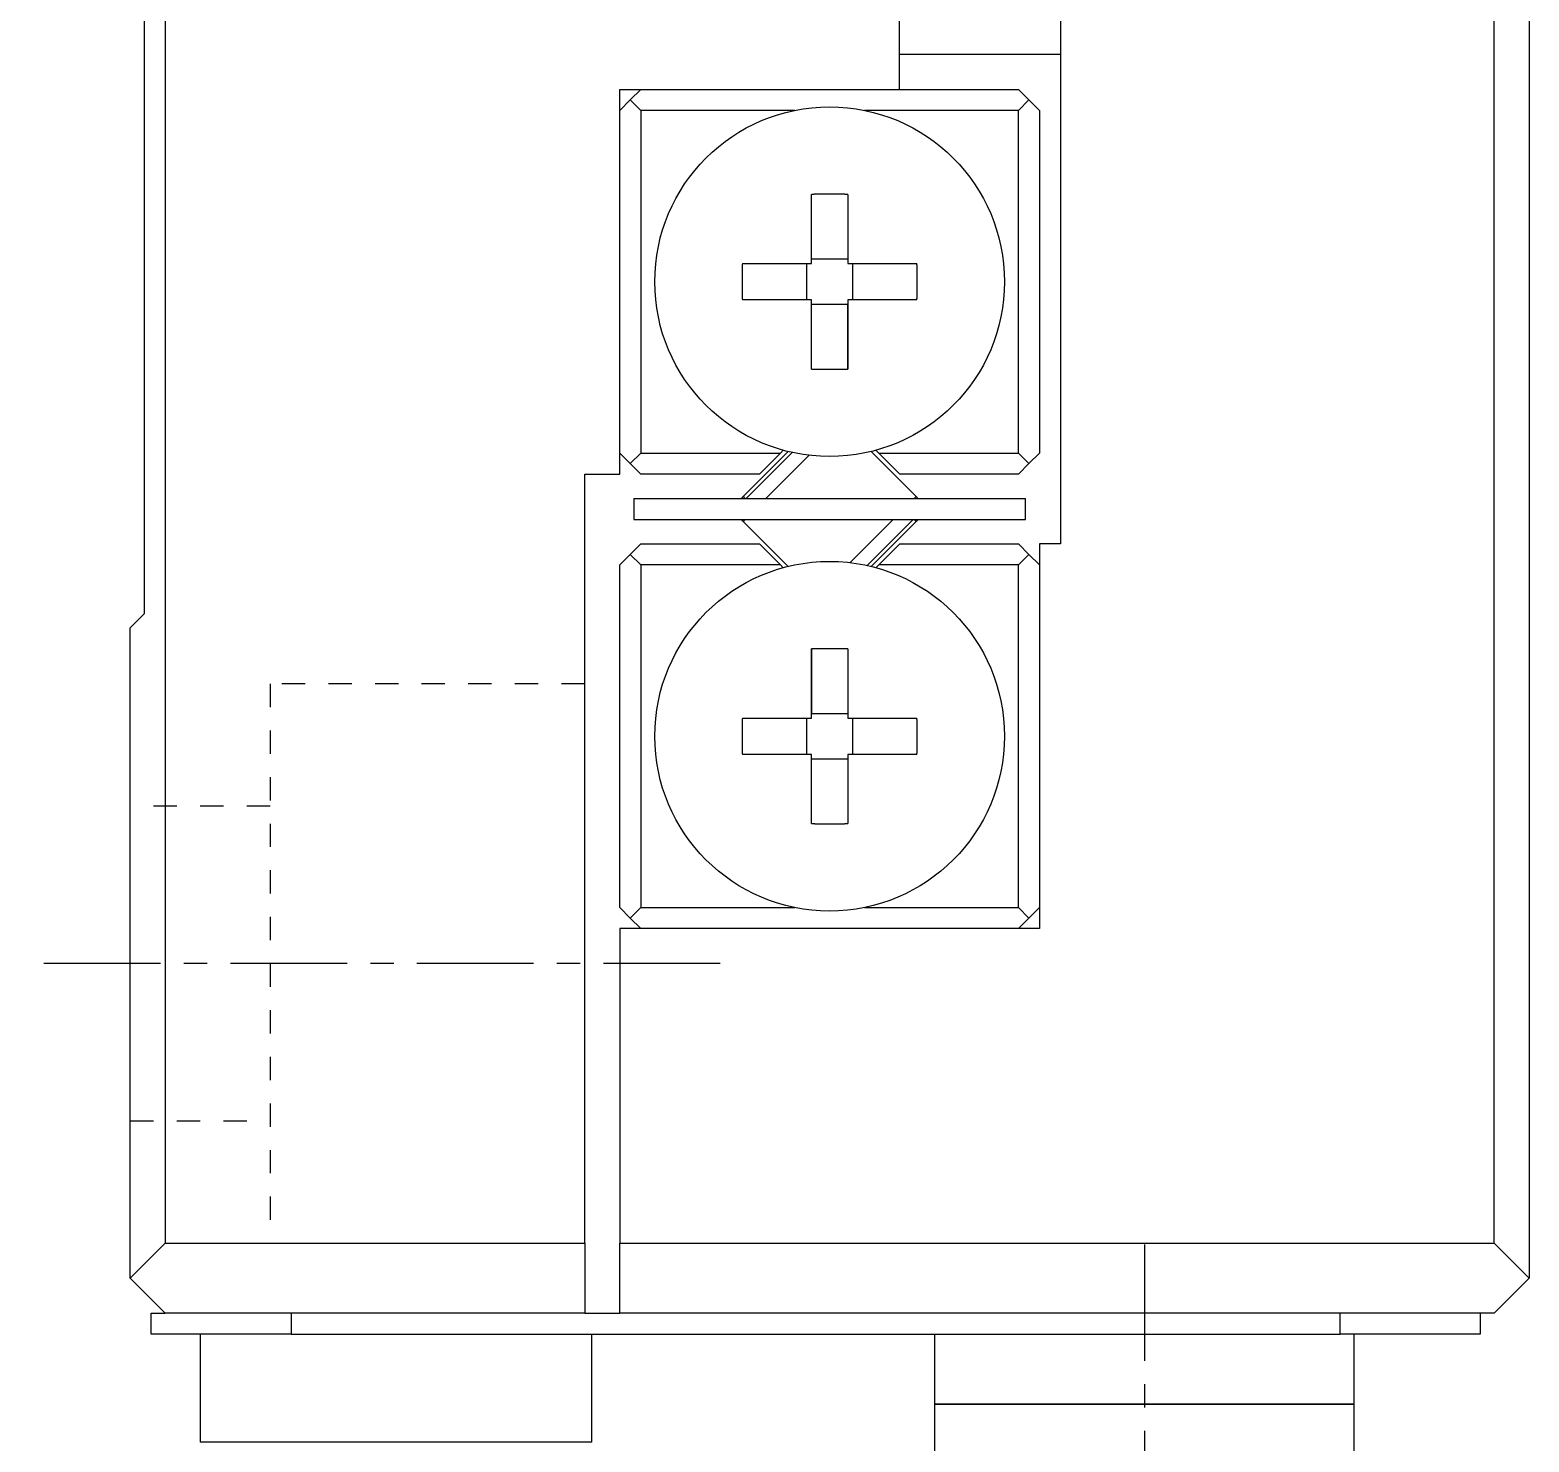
# Model space of a CAD drawing. Extents: x 90 to 467, y 81 to 345.
# Drawn here: x 127.41 to 143.49, y 182.03 to 197.17 of the extents above; entities that cross this region are included whole.
import ezdxf

# ---------------------------------------------------------------- set-up
doc = ezdxf.new("R2010")
doc.units = 0
doc.linetypes.add('CENTER', pattern=[2, 1.25, -0.25, 0.25, -0.25])
doc.linetypes.add('DOT', pattern=[0.5, 0.25, -0.25])
doc.layers.get('0').update_dxf_attribs({"linetype": 'CONTINUOUS'})

msp = doc.modelspace()

# ---------------------------------------------------------------- linework, layer by layer
at = {"color": 7, "linetype": 'CONTINUOUS'}
for p, q in [((143.487, 228.036), (143.487, 183.786)), ((128.862, 227.661), (128.862, 184.161)), ((143.112, 184.161), (143.112, 227.661)), ((128.637, 220.911), (128.637, 190.911)), ((138.462, 220.161), (138.462, 191.661)), ((136.737, 196.536), (136.737, 201.411)), ((138.462, 196.911), (136.737, 196.911)), ((133.737, 196.536), (136.737, 196.536)), ((133.737, 192.411), (133.737, 196.536)), ((133.962, 196.536), (133.849, 196.424)), ((136.737, 196.536), (138.012, 196.536)), ((138.124, 196.424), (138.012, 196.536)), ((133.737, 196.311), (133.849, 196.424)), ((133.849, 196.424), (133.962, 196.311)), ((133.962, 196.311), (133.962, 192.636)), ((135.614, 196.311), (133.962, 196.311)), ((138.012, 196.311), (136.36, 196.311)), ((138.012, 196.311), (138.124, 196.424)), ((138.012, 192.636), (138.012, 196.311)), ((138.124, 196.424), (138.237, 196.311)), ((138.237, 196.311), (138.237, 192.636)), ((135.792, 194.669), (135.792, 195.41)), ((136.182, 195.41), (136.182, 194.718)), ((136.182, 195.41), (136.182, 194.669)), ((135.051, 194.669), (135.792, 194.669)), ((135.743, 194.279), (135.743, 194.669)), ((135.792, 194.718), (136.182, 194.718)), ((136.182, 194.718), (136.182, 194.669)), ((136.182, 194.669), (136.923, 194.669)), ((136.231, 194.669), (136.231, 194.279)), ((135.792, 194.279), (135.051, 194.279)), ((135.792, 193.537), (135.792, 194.279)), ((136.182, 194.229), (135.792, 194.229)), ((136.923, 194.279), (136.182, 194.279)), ((136.182, 194.279), (136.182, 194.229)), ((136.182, 194.279), (136.182, 193.537)), ((136.182, 193.537), (136.182, 194.229)), ((133.849, 192.524), (133.737, 192.636)), ((133.962, 192.636), (133.849, 192.524)), ((133.962, 192.636), (135.46, 192.636)), ((135.542, 192.652), (135.059, 192.169)), ((135.235, 192.411), (135.46, 192.636)), ((135.46, 192.636), (135.49, 192.666)), ((135.483, 192.54), (135.585, 192.642)), ((136.915, 192.169), (136.432, 192.652)), ((136.484, 192.666), (136.514, 192.636)), ((136.514, 192.636), (136.739, 192.411)), ((136.514, 192.636), (138.012, 192.636)), ((138.124, 192.524), (138.012, 192.636)), ((138.237, 192.636), (138.124, 192.524)), ((133.849, 192.524), (133.962, 192.411)), ((135.092, 192.149), (135.483, 192.54)), ((138.012, 192.411), (138.124, 192.524)), ((133.362, 184.161), (133.362, 192.411)), ((133.362, 192.411), (133.737, 192.411)), ((135.235, 192.411), (133.962, 192.411)), ((138.012, 192.411), (136.739, 192.411)), ((133.887, 192.149), (138.087, 192.149)), ((133.887, 192.149), (133.887, 191.924)), ((138.087, 191.924), (138.087, 192.149)), ((133.887, 191.924), (138.087, 191.924)), ((135.059, 191.903), (135.542, 191.42)), ((136.882, 191.924), (136.388, 191.43)), ((136.432, 191.42), (136.915, 191.903)), ((133.962, 191.661), (133.849, 191.549)), ((133.962, 191.661), (135.235, 191.661)), ((135.46, 191.436), (135.235, 191.661)), ((136.739, 191.661), (136.514, 191.436)), ((136.739, 191.661), (138.012, 191.661)), ((138.124, 191.549), (138.012, 191.661)), ((138.462, 191.661), (138.237, 191.661)), ((138.237, 191.661), (138.237, 187.536)), ((133.737, 191.436), (133.849, 191.549)), ((133.849, 191.549), (133.962, 191.436)), ((138.012, 191.436), (138.124, 191.549)), ((138.124, 191.549), (138.237, 191.436)), ((133.737, 187.761), (133.737, 191.436)), ((135.46, 191.436), (133.962, 191.436)), ((133.962, 191.436), (133.962, 187.761)), ((135.49, 191.406), (135.46, 191.436)), ((136.514, 191.436), (136.484, 191.406)), ((138.012, 191.436), (136.514, 191.436)), ((138.012, 187.761), (138.012, 191.436)), ((128.637, 190.911), (128.487, 190.761)), ((128.487, 183.786), (128.487, 190.761)), ((135.792, 190.535), (135.792, 189.843)), ((135.792, 189.794), (135.792, 190.535)), ((136.182, 190.535), (136.182, 189.794)), ((135.051, 189.794), (135.792, 189.794)), ((135.743, 189.404), (135.743, 189.794)), ((135.792, 189.843), (136.182, 189.843)), ((135.792, 189.794), (135.792, 189.843)), ((136.182, 189.794), (136.923, 189.794)), ((136.231, 189.794), (136.231, 189.404)), ((135.792, 189.404), (135.051, 189.404)), ((135.792, 189.354), (135.792, 189.404)), ((135.792, 188.662), (135.792, 189.404)), ((136.923, 189.404), (136.182, 189.404)), ((136.182, 189.404), (136.182, 188.662)), ((136.182, 189.354), (135.792, 189.354)), ((135.792, 188.662), (135.792, 189.354)), ((133.849, 187.649), (133.737, 187.761)), ((133.962, 187.761), (133.849, 187.649)), ((133.962, 187.761), (135.614, 187.761)), ((136.36, 187.761), (138.012, 187.761)), ((138.124, 187.649), (138.012, 187.761)), ((138.237, 187.761), (138.124, 187.649)), ((133.849, 187.649), (133.962, 187.536)), ((138.012, 187.536), (138.124, 187.649)), ((133.737, 187.536), (133.737, 184.161)), ((138.237, 187.536), (133.737, 187.536)), ((128.487, 183.786), (128.862, 184.161)), ((128.862, 184.161), (133.362, 184.161)), ((133.362, 184.161), (133.362, 183.411)), ((133.737, 184.161), (143.112, 184.161)), ((133.737, 183.411), (133.737, 184.161)), ((143.487, 183.786), (143.112, 184.161)), ((128.862, 183.411), (128.487, 183.786)), ((143.112, 183.411), (143.487, 183.786)), ((128.712, 183.411), (128.862, 183.411)), ((128.712, 183.186), (128.712, 183.411)), ((133.362, 183.411), (128.862, 183.411)), ((133.362, 183.411), (133.737, 183.411)), ((143.112, 183.411), (133.737, 183.411)), ((142.962, 183.411), (142.962, 183.186)), ((130.212, 183.186), (128.712, 183.186)), ((129.237, 183.186), (129.237, 182.029)), ((130.212, 183.186), (130.399, 183.186)), ((130.399, 183.186), (132.274, 183.186)), ((132.274, 183.186), (141.462, 183.186)), ((133.437, 182.029), (133.437, 183.186)), ((137.112, 183.186), (137.112, 182.436)), ((142.962, 183.186), (141.462, 183.186)), ((141.612, 182.436), (141.612, 183.186)), ((137.112, 182.436), (137.112, 179.436)), ((137.112, 182.436), (141.612, 182.436)), ((141.612, 182.436), (137.112, 182.436)), ((141.612, 179.436), (141.612, 182.436)), ((132.264, 182.029), (129.237, 182.029)), ((133.437, 182.029), (132.264, 182.029))]:
    msp.add_line(p, q, dxfattribs=at)
at = {"color": 3, "linetype": 'CONTINUOUS'}
for p, q in [((135.767, 192.612), (135.589, 192.434)), ((135.589, 192.434), (135.304, 192.149)), ((135.059, 192.169), (135.079, 192.149)), ((136.895, 192.149), (136.915, 192.169)), ((135.079, 191.924), (135.059, 191.903)), ((136.207, 191.461), (136.67, 191.924)), ((136.915, 191.903), (136.895, 191.924)), ((130.212, 183.411), (130.212, 183.186)), ((141.462, 183.186), (141.462, 183.411))]:
    msp.add_line(p, q, dxfattribs=at)
at = {"color": 3, "linetype": 'DOT'}
for p, q in [((129.987, 190.161), (129.987, 184.161)), ((133.362, 190.161), (129.987, 190.161)), ((129.987, 188.849), (128.487, 188.849)), ((128.487, 185.474), (129.987, 185.474))]:
    msp.add_line(p, q, dxfattribs=at)
at = {"color": 1, "linetype": 'CENTER'}
for p, q in [((134.812, 187.161), (127.412, 187.161)), ((139.362, 184.149), (139.362, 172.099))]:
    msp.add_line(p, q, dxfattribs=at)
at = {"color": 7, "linetype": 'CONTINUOUS'}
for points in [[(136.182, 195.41, 0), (136.179, 195.41, 0), (136.176, 195.41, 0), (136.173, 195.41, 0), (136.17, 195.41, 0), (136.167, 195.41, 0), (136.164, 195.41, 0), (136.161, 195.41, 0), (136.158, 195.41, 0), (136.154, 195.41, 0), (136.151, 195.411, 0), (136.148, 195.411, 0), (136.145, 195.411, 0), (136.142, 195.411, 0), (136.139, 195.411, 0), (136.136, 195.411, 0), (136.133, 195.411, 0), (136.13, 195.411, 0), (136.127, 195.411, 0), (136.124, 195.411, 0), (136.121, 195.411, 0), (136.118, 195.411, 0), (136.115, 195.411, 0), (136.112, 195.411, 0), (136.109, 195.411, 0), (136.106, 195.411, 0), (136.103, 195.412, 0), (136.1, 195.412, 0), (136.097, 195.412, 0), (136.094, 195.412, 0), (136.091, 195.412, 0), (136.087, 195.412, 0), (136.084, 195.412, 0), (136.081, 195.412, 0), (136.078, 195.412, 0), (136.075, 195.412, 0), (136.072, 195.412, 0), (136.069, 195.412, 0), (136.066, 195.412, 0), (136.063, 195.412, 0), (136.06, 195.412, 0), (136.057, 195.412, 0), (136.054, 195.412, 0), (136.051, 195.412, 0), (136.048, 195.412, 0), (136.045, 195.412, 0), (136.042, 195.412, 0), (136.039, 195.412, 0), (136.036, 195.412, 0), (136.033, 195.412, 0), (136.03, 195.412, 0), (136.027, 195.412, 0), (136.023, 195.412, 0), (136.02, 195.412, 0), (136.017, 195.412, 0), (136.014, 195.412, 0), (136.011, 195.412, 0), (136.008, 195.413, 0), (136.005, 195.413, 0), (136.002, 195.413, 0), (135.999, 195.413, 0), (135.996, 195.413, 0), (135.993, 195.413, 0), (135.99, 195.413, 0), (135.987, 195.413, 0), (135.984, 195.413, 0), (135.981, 195.413, 0), (135.978, 195.413, 0), (135.975, 195.413, 0), (135.972, 195.413, 0), (135.969, 195.413, 0), (135.966, 195.413, 0), (135.962, 195.412, 0), (135.959, 195.412, 0), (135.956, 195.412, 0), (135.953, 195.412, 0), (135.95, 195.412, 0), (135.947, 195.412, 0), (135.944, 195.412, 0), (135.941, 195.412, 0), (135.938, 195.412, 0), (135.935, 195.412, 0), (135.932, 195.412, 0), (135.929, 195.412, 0), (135.926, 195.412, 0), (135.923, 195.412, 0), (135.92, 195.412, 0), (135.917, 195.412, 0), (135.914, 195.412, 0), (135.911, 195.412, 0), (135.908, 195.412, 0), (135.905, 195.412, 0), (135.902, 195.412, 0), (135.898, 195.412, 0), (135.895, 195.412, 0), (135.892, 195.412, 0), (135.889, 195.412, 0), (135.886, 195.412, 0), (135.883, 195.412, 0), (135.88, 195.412, 0), (135.877, 195.412, 0), (135.874, 195.412, 0), (135.871, 195.412, 0), (135.868, 195.411, 0), (135.865, 195.411, 0), (135.862, 195.411, 0), (135.859, 195.411, 0), (135.856, 195.411, 0), (135.853, 195.411, 0), (135.85, 195.411, 0), (135.847, 195.411, 0), (135.844, 195.411, 0), (135.841, 195.411, 0), (135.838, 195.411, 0), (135.835, 195.411, 0), (135.831, 195.411, 0), (135.828, 195.411, 0), (135.825, 195.411, 0), (135.822, 195.411, 0), (135.819, 195.41, 0), (135.816, 195.41, 0), (135.813, 195.41, 0), (135.81, 195.41, 0), (135.807, 195.41, 0), (135.804, 195.41, 0), (135.801, 195.41, 0), (135.798, 195.41, 0), (135.795, 195.41, 0), (135.792, 195.41, 0)], [(135.051, 194.669, 0), (135.051, 194.666, 0), (135.051, 194.662, 0), (135.05, 194.659, 0), (135.05, 194.656, 0), (135.05, 194.653, 0), (135.05, 194.65, 0), (135.05, 194.647, 0), (135.05, 194.644, 0), (135.05, 194.641, 0), (135.05, 194.638, 0), (135.05, 194.635, 0), (135.05, 194.632, 0), (135.05, 194.629, 0), (135.05, 194.626, 0), (135.05, 194.623, 0), (135.049, 194.62, 0), (135.049, 194.617, 0), (135.049, 194.614, 0), (135.049, 194.611, 0), (135.049, 194.608, 0), (135.049, 194.605, 0), (135.049, 194.602, 0), (135.049, 194.599, 0), (135.049, 194.595, 0), (135.049, 194.592, 0), (135.049, 194.589, 0), (135.049, 194.586, 0), (135.049, 194.583, 0), (135.049, 194.58, 0), (135.049, 194.577, 0), (135.049, 194.574, 0), (135.049, 194.571, 0), (135.049, 194.568, 0), (135.049, 194.565, 0), (135.048, 194.562, 0), (135.048, 194.559, 0), (135.048, 194.556, 0), (135.048, 194.553, 0), (135.048, 194.55, 0), (135.048, 194.547, 0), (135.048, 194.544, 0), (135.048, 194.541, 0), (135.048, 194.538, 0), (135.048, 194.535, 0), (135.048, 194.531, 0), (135.048, 194.528, 0), (135.048, 194.525, 0), (135.048, 194.522, 0), (135.048, 194.519, 0), (135.048, 194.516, 0), (135.048, 194.513, 0), (135.048, 194.51, 0), (135.048, 194.507, 0), (135.048, 194.504, 0), (135.048, 194.501, 0), (135.048, 194.498, 0), (135.048, 194.495, 0), (135.048, 194.492, 0), (135.048, 194.489, 0), (135.048, 194.486, 0), (135.048, 194.483, 0), (135.048, 194.48, 0), (135.048, 194.477, 0), (135.048, 194.474, 0), (135.048, 194.471, 0), (135.048, 194.467, 0), (135.048, 194.464, 0), (135.048, 194.461, 0), (135.048, 194.458, 0), (135.048, 194.455, 0), (135.048, 194.452, 0), (135.048, 194.449, 0), (135.048, 194.446, 0), (135.048, 194.443, 0), (135.048, 194.44, 0), (135.048, 194.437, 0), (135.048, 194.434, 0), (135.048, 194.431, 0), (135.048, 194.428, 0), (135.048, 194.425, 0), (135.048, 194.422, 0), (135.048, 194.419, 0), (135.048, 194.416, 0), (135.048, 194.413, 0), (135.048, 194.41, 0), (135.048, 194.406, 0), (135.048, 194.403, 0), (135.048, 194.4, 0), (135.048, 194.397, 0), (135.048, 194.394, 0), (135.048, 194.391, 0), (135.048, 194.388, 0), (135.048, 194.385, 0), (135.049, 194.382, 0), (135.049, 194.379, 0), (135.049, 194.376, 0), (135.049, 194.373, 0), (135.049, 194.37, 0), (135.049, 194.367, 0), (135.049, 194.364, 0), (135.049, 194.361, 0), (135.049, 194.358, 0), (135.049, 194.355, 0), (135.049, 194.352, 0), (135.049, 194.349, 0), (135.049, 194.346, 0), (135.049, 194.342, 0), (135.049, 194.339, 0), (135.049, 194.336, 0), (135.049, 194.333, 0), (135.049, 194.33, 0), (135.049, 194.327, 0), (135.05, 194.324, 0), (135.05, 194.321, 0), (135.05, 194.318, 0), (135.05, 194.315, 0), (135.05, 194.312, 0), (135.05, 194.309, 0), (135.05, 194.306, 0), (135.05, 194.303, 0), (135.05, 194.3, 0), (135.05, 194.297, 0), (135.05, 194.294, 0), (135.05, 194.291, 0), (135.05, 194.288, 0), (135.051, 194.285, 0), (135.051, 194.282, 0), (135.051, 194.279, 0)], [(136.923, 194.279, 0), (136.923, 194.282, 0), (136.923, 194.285, 0), (136.923, 194.288, 0), (136.923, 194.291, 0), (136.923, 194.294, 0), (136.924, 194.297, 0), (136.924, 194.3, 0), (136.924, 194.303, 0), (136.924, 194.306, 0), (136.924, 194.309, 0), (136.924, 194.312, 0), (136.924, 194.315, 0), (136.924, 194.318, 0), (136.924, 194.321, 0), (136.924, 194.324, 0), (136.924, 194.327, 0), (136.924, 194.33, 0), (136.924, 194.333, 0), (136.924, 194.336, 0), (136.925, 194.339, 0), (136.925, 194.342, 0), (136.925, 194.346, 0), (136.925, 194.349, 0), (136.925, 194.352, 0), (136.925, 194.355, 0), (136.925, 194.358, 0), (136.925, 194.361, 0), (136.925, 194.364, 0), (136.925, 194.367, 0), (136.925, 194.37, 0), (136.925, 194.373, 0), (136.925, 194.376, 0), (136.925, 194.379, 0), (136.925, 194.382, 0), (136.925, 194.385, 0), (136.925, 194.388, 0), (136.925, 194.391, 0), (136.925, 194.394, 0), (136.925, 194.397, 0), (136.925, 194.4, 0), (136.926, 194.403, 0), (136.926, 194.406, 0), (136.926, 194.41, 0), (136.926, 194.413, 0), (136.926, 194.416, 0), (136.926, 194.419, 0), (136.926, 194.422, 0), (136.926, 194.425, 0), (136.926, 194.428, 0), (136.926, 194.431, 0), (136.926, 194.434, 0), (136.926, 194.437, 0), (136.926, 194.44, 0), (136.926, 194.443, 0), (136.926, 194.446, 0), (136.926, 194.449, 0), (136.926, 194.452, 0), (136.926, 194.455, 0), (136.926, 194.458, 0), (136.926, 194.461, 0), (136.926, 194.464, 0), (136.926, 194.467, 0), (136.926, 194.471, 0), (136.926, 194.474, 0), (136.926, 194.477, 0), (136.926, 194.48, 0), (136.926, 194.483, 0), (136.926, 194.486, 0), (136.926, 194.489, 0), (136.926, 194.492, 0), (136.926, 194.495, 0), (136.926, 194.498, 0), (136.926, 194.501, 0), (136.926, 194.504, 0), (136.926, 194.507, 0), (136.926, 194.51, 0), (136.926, 194.513, 0), (136.926, 194.516, 0), (136.926, 194.519, 0), (136.926, 194.522, 0), (136.926, 194.525, 0), (136.926, 194.528, 0), (136.926, 194.531, 0), (136.926, 194.535, 0), (136.926, 194.538, 0), (136.926, 194.541, 0), (136.926, 194.544, 0), (136.925, 194.547, 0), (136.925, 194.55, 0), (136.925, 194.553, 0), (136.925, 194.556, 0), (136.925, 194.559, 0), (136.925, 194.562, 0), (136.925, 194.565, 0), (136.925, 194.568, 0), (136.925, 194.571, 0), (136.925, 194.574, 0), (136.925, 194.577, 0), (136.925, 194.58, 0), (136.925, 194.583, 0), (136.925, 194.586, 0), (136.925, 194.589, 0), (136.925, 194.592, 0), (136.925, 194.595, 0), (136.925, 194.599, 0), (136.925, 194.602, 0), (136.925, 194.605, 0), (136.925, 194.608, 0), (136.924, 194.611, 0), (136.924, 194.614, 0), (136.924, 194.617, 0), (136.924, 194.62, 0), (136.924, 194.623, 0), (136.924, 194.626, 0), (136.924, 194.629, 0), (136.924, 194.632, 0), (136.924, 194.635, 0), (136.924, 194.638, 0), (136.924, 194.641, 0), (136.924, 194.644, 0), (136.924, 194.647, 0), (136.924, 194.65, 0), (136.923, 194.653, 0), (136.923, 194.656, 0), (136.923, 194.659, 0), (136.923, 194.662, 0), (136.923, 194.666, 0), (136.923, 194.669, 0)], [(135.792, 193.537, 0), (135.795, 193.537, 0), (135.798, 193.537, 0), (135.801, 193.537, 0), (135.804, 193.537, 0), (135.807, 193.537, 0), (135.81, 193.537, 0), (135.813, 193.537, 0), (135.816, 193.537, 0), (135.819, 193.537, 0), (135.822, 193.537, 0), (135.825, 193.537, 0), (135.828, 193.536, 0), (135.831, 193.536, 0), (135.835, 193.536, 0), (135.838, 193.536, 0), (135.841, 193.536, 0), (135.844, 193.536, 0), (135.847, 193.536, 0), (135.85, 193.536, 0), (135.853, 193.536, 0), (135.856, 193.536, 0), (135.859, 193.536, 0), (135.862, 193.536, 0), (135.865, 193.536, 0), (135.868, 193.536, 0), (135.871, 193.536, 0), (135.874, 193.536, 0), (135.877, 193.535, 0), (135.88, 193.535, 0), (135.883, 193.535, 0), (135.886, 193.535, 0), (135.889, 193.535, 0), (135.892, 193.535, 0), (135.895, 193.535, 0), (135.898, 193.535, 0), (135.902, 193.535, 0), (135.905, 193.535, 0), (135.908, 193.535, 0), (135.911, 193.535, 0), (135.914, 193.535, 0), (135.917, 193.535, 0), (135.92, 193.535, 0), (135.923, 193.535, 0), (135.926, 193.535, 0), (135.929, 193.535, 0), (135.932, 193.535, 0), (135.935, 193.535, 0), (135.938, 193.535, 0), (135.941, 193.535, 0), (135.944, 193.535, 0), (135.947, 193.535, 0), (135.95, 193.535, 0), (135.953, 193.535, 0), (135.956, 193.535, 0), (135.959, 193.535, 0), (135.962, 193.535, 0), (135.966, 193.535, 0), (135.969, 193.535, 0), (135.972, 193.535, 0), (135.975, 193.535, 0), (135.978, 193.535, 0), (135.981, 193.535, 0), (135.984, 193.535, 0), (135.987, 193.535, 0), (135.99, 193.535, 0), (135.993, 193.535, 0), (135.996, 193.535, 0), (135.999, 193.535, 0), (136.002, 193.535, 0), (136.005, 193.535, 0), (136.008, 193.535, 0), (136.011, 193.535, 0), (136.014, 193.535, 0), (136.017, 193.535, 0), (136.02, 193.535, 0), (136.023, 193.535, 0), (136.027, 193.535, 0), (136.03, 193.535, 0), (136.033, 193.535, 0), (136.036, 193.535, 0), (136.039, 193.535, 0), (136.042, 193.535, 0), (136.045, 193.535, 0), (136.048, 193.535, 0), (136.051, 193.535, 0), (136.054, 193.535, 0), (136.057, 193.535, 0), (136.06, 193.535, 0), (136.063, 193.535, 0), (136.066, 193.535, 0), (136.069, 193.535, 0), (136.072, 193.535, 0), (136.075, 193.535, 0), (136.078, 193.535, 0), (136.081, 193.535, 0), (136.084, 193.535, 0), (136.087, 193.535, 0), (136.091, 193.535, 0), (136.094, 193.535, 0), (136.097, 193.535, 0), (136.1, 193.536, 0), (136.103, 193.536, 0), (136.106, 193.536, 0), (136.109, 193.536, 0), (136.112, 193.536, 0), (136.115, 193.536, 0), (136.118, 193.536, 0), (136.121, 193.536, 0), (136.124, 193.536, 0), (136.127, 193.536, 0), (136.13, 193.536, 0), (136.133, 193.536, 0), (136.136, 193.536, 0), (136.139, 193.536, 0), (136.142, 193.536, 0), (136.145, 193.536, 0), (136.148, 193.537, 0), (136.151, 193.537, 0), (136.154, 193.537, 0), (136.158, 193.537, 0), (136.161, 193.537, 0), (136.164, 193.537, 0), (136.167, 193.537, 0), (136.17, 193.537, 0), (136.173, 193.537, 0), (136.176, 193.537, 0), (136.179, 193.537, 0), (136.182, 193.537, 0)], [(136.182, 190.535, 0), (136.179, 190.535, 0), (136.176, 190.535, 0), (136.173, 190.535, 0), (136.17, 190.535, 0), (136.167, 190.535, 0), (136.164, 190.535, 0), (136.161, 190.535, 0), (136.158, 190.535, 0), (136.154, 190.535, 0), (136.151, 190.536, 0), (136.148, 190.536, 0), (136.145, 190.536, 0), (136.142, 190.536, 0), (136.139, 190.536, 0), (136.136, 190.536, 0), (136.133, 190.536, 0), (136.13, 190.536, 0), (136.127, 190.536, 0), (136.124, 190.536, 0), (136.121, 190.536, 0), (136.118, 190.536, 0), (136.115, 190.536, 0), (136.112, 190.536, 0), (136.109, 190.536, 0), (136.106, 190.536, 0), (136.103, 190.537, 0), (136.1, 190.537, 0), (136.097, 190.537, 0), (136.094, 190.537, 0), (136.091, 190.537, 0), (136.087, 190.537, 0), (136.084, 190.537, 0), (136.081, 190.537, 0), (136.078, 190.537, 0), (136.075, 190.537, 0), (136.072, 190.537, 0), (136.069, 190.537, 0), (136.066, 190.537, 0), (136.063, 190.537, 0), (136.06, 190.537, 0), (136.057, 190.537, 0), (136.054, 190.537, 0), (136.051, 190.537, 0), (136.048, 190.537, 0), (136.045, 190.537, 0), (136.042, 190.537, 0), (136.039, 190.537, 0), (136.036, 190.537, 0), (136.033, 190.537, 0), (136.03, 190.537, 0), (136.027, 190.537, 0), (136.023, 190.537, 0), (136.02, 190.537, 0), (136.017, 190.537, 0), (136.014, 190.537, 0), (136.011, 190.537, 0), (136.008, 190.538, 0), (136.005, 190.538, 0), (136.002, 190.538, 0), (135.999, 190.538, 0), (135.996, 190.538, 0), (135.993, 190.538, 0), (135.99, 190.538, 0), (135.987, 190.538, 0), (135.984, 190.538, 0), (135.981, 190.538, 0), (135.978, 190.538, 0), (135.975, 190.538, 0), (135.972, 190.538, 0), (135.969, 190.538, 0), (135.966, 190.538, 0), (135.962, 190.537, 0), (135.959, 190.537, 0), (135.956, 190.537, 0), (135.953, 190.537, 0), (135.95, 190.537, 0), (135.947, 190.537, 0), (135.944, 190.537, 0), (135.941, 190.537, 0), (135.938, 190.537, 0), (135.935, 190.537, 0), (135.932, 190.537, 0), (135.929, 190.537, 0), (135.926, 190.537, 0), (135.923, 190.537, 0), (135.92, 190.537, 0), (135.917, 190.537, 0), (135.914, 190.537, 0), (135.911, 190.537, 0), (135.908, 190.537, 0), (135.905, 190.537, 0), (135.902, 190.537, 0), (135.898, 190.537, 0), (135.895, 190.537, 0), (135.892, 190.537, 0), (135.889, 190.537, 0), (135.886, 190.537, 0), (135.883, 190.537, 0), (135.88, 190.537, 0), (135.877, 190.537, 0), (135.874, 190.537, 0), (135.871, 190.537, 0), (135.868, 190.536, 0), (135.865, 190.536, 0), (135.862, 190.536, 0), (135.859, 190.536, 0), (135.856, 190.536, 0), (135.853, 190.536, 0), (135.85, 190.536, 0), (135.847, 190.536, 0), (135.844, 190.536, 0), (135.841, 190.536, 0), (135.838, 190.536, 0), (135.835, 190.536, 0), (135.831, 190.536, 0), (135.828, 190.536, 0), (135.825, 190.536, 0), (135.822, 190.536, 0), (135.819, 190.535, 0), (135.816, 190.535, 0), (135.813, 190.535, 0), (135.81, 190.535, 0), (135.807, 190.535, 0), (135.804, 190.535, 0), (135.801, 190.535, 0), (135.798, 190.535, 0), (135.795, 190.535, 0), (135.792, 190.535, 0)], [(135.051, 189.794, 0), (135.051, 189.791, 0), (135.051, 189.787, 0), (135.05, 189.784, 0), (135.05, 189.781, 0), (135.05, 189.778, 0), (135.05, 189.775, 0), (135.05, 189.772, 0), (135.05, 189.769, 0), (135.05, 189.766, 0), (135.05, 189.763, 0), (135.05, 189.76, 0), (135.05, 189.757, 0), (135.05, 189.754, 0), (135.05, 189.751, 0), (135.05, 189.748, 0), (135.049, 189.745, 0), (135.049, 189.742, 0), (135.049, 189.739, 0), (135.049, 189.736, 0), (135.049, 189.733, 0), (135.049, 189.73, 0), (135.049, 189.727, 0), (135.049, 189.724, 0), (135.049, 189.72, 0), (135.049, 189.717, 0), (135.049, 189.714, 0), (135.049, 189.711, 0), (135.049, 189.708, 0), (135.049, 189.705, 0), (135.049, 189.702, 0), (135.049, 189.699, 0), (135.049, 189.696, 0), (135.049, 189.693, 0), (135.049, 189.69, 0), (135.048, 189.687, 0), (135.048, 189.684, 0), (135.048, 189.681, 0), (135.048, 189.678, 0), (135.048, 189.675, 0), (135.048, 189.672, 0), (135.048, 189.669, 0), (135.048, 189.666, 0), (135.048, 189.663, 0), (135.048, 189.66, 0), (135.048, 189.656, 0), (135.048, 189.653, 0), (135.048, 189.65, 0), (135.048, 189.647, 0), (135.048, 189.644, 0), (135.048, 189.641, 0), (135.048, 189.638, 0), (135.048, 189.635, 0), (135.048, 189.632, 0), (135.048, 189.629, 0), (135.048, 189.626, 0), (135.048, 189.623, 0), (135.048, 189.62, 0), (135.048, 189.617, 0), (135.048, 189.614, 0), (135.048, 189.611, 0), (135.048, 189.608, 0), (135.048, 189.605, 0), (135.048, 189.602, 0), (135.048, 189.599, 0), (135.048, 189.596, 0), (135.048, 189.592, 0), (135.048, 189.589, 0), (135.048, 189.586, 0), (135.048, 189.583, 0), (135.048, 189.58, 0), (135.048, 189.577, 0), (135.048, 189.574, 0), (135.048, 189.571, 0), (135.048, 189.568, 0), (135.048, 189.565, 0), (135.048, 189.562, 0), (135.048, 189.559, 0), (135.048, 189.556, 0), (135.048, 189.553, 0), (135.048, 189.55, 0), (135.048, 189.547, 0), (135.048, 189.544, 0), (135.048, 189.541, 0), (135.048, 189.538, 0), (135.048, 189.535, 0), (135.048, 189.531, 0), (135.048, 189.528, 0), (135.048, 189.525, 0), (135.048, 189.522, 0), (135.048, 189.519, 0), (135.048, 189.516, 0), (135.048, 189.513, 0), (135.048, 189.51, 0), (135.049, 189.507, 0), (135.049, 189.504, 0), (135.049, 189.501, 0), (135.049, 189.498, 0), (135.049, 189.495, 0), (135.049, 189.492, 0), (135.049, 189.489, 0), (135.049, 189.486, 0), (135.049, 189.483, 0), (135.049, 189.48, 0), (135.049, 189.477, 0), (135.049, 189.474, 0), (135.049, 189.471, 0), (135.049, 189.467, 0), (135.049, 189.464, 0), (135.049, 189.461, 0), (135.049, 189.458, 0), (135.049, 189.455, 0), (135.049, 189.452, 0), (135.05, 189.449, 0), (135.05, 189.446, 0), (135.05, 189.443, 0), (135.05, 189.44, 0), (135.05, 189.437, 0), (135.05, 189.434, 0), (135.05, 189.431, 0), (135.05, 189.428, 0), (135.05, 189.425, 0), (135.05, 189.422, 0), (135.05, 189.419, 0), (135.05, 189.416, 0), (135.05, 189.413, 0), (135.051, 189.41, 0), (135.051, 189.407, 0), (135.051, 189.404, 0)], [(136.923, 189.404, 0), (136.923, 189.407, 0), (136.923, 189.41, 0), (136.923, 189.413, 0), (136.923, 189.416, 0), (136.923, 189.419, 0), (136.924, 189.422, 0), (136.924, 189.425, 0), (136.924, 189.428, 0), (136.924, 189.431, 0), (136.924, 189.434, 0), (136.924, 189.437, 0), (136.924, 189.44, 0), (136.924, 189.443, 0), (136.924, 189.446, 0), (136.924, 189.449, 0), (136.924, 189.452, 0), (136.924, 189.455, 0), (136.924, 189.458, 0), (136.924, 189.461, 0), (136.925, 189.464, 0), (136.925, 189.467, 0), (136.925, 189.471, 0), (136.925, 189.474, 0), (136.925, 189.477, 0), (136.925, 189.48, 0), (136.925, 189.483, 0), (136.925, 189.486, 0), (136.925, 189.489, 0), (136.925, 189.492, 0), (136.925, 189.495, 0), (136.925, 189.498, 0), (136.925, 189.501, 0), (136.925, 189.504, 0), (136.925, 189.507, 0), (136.925, 189.51, 0), (136.925, 189.513, 0), (136.925, 189.516, 0), (136.925, 189.519, 0), (136.925, 189.522, 0), (136.925, 189.525, 0), (136.926, 189.528, 0), (136.926, 189.531, 0), (136.926, 189.535, 0), (136.926, 189.538, 0), (136.926, 189.541, 0), (136.926, 189.544, 0), (136.926, 189.547, 0), (136.926, 189.55, 0), (136.926, 189.553, 0), (136.926, 189.556, 0), (136.926, 189.559, 0), (136.926, 189.562, 0), (136.926, 189.565, 0), (136.926, 189.568, 0), (136.926, 189.571, 0), (136.926, 189.574, 0), (136.926, 189.577, 0), (136.926, 189.58, 0), (136.926, 189.583, 0), (136.926, 189.586, 0), (136.926, 189.589, 0), (136.926, 189.592, 0), (136.926, 189.596, 0), (136.926, 189.599, 0), (136.926, 189.602, 0), (136.926, 189.605, 0), (136.926, 189.608, 0), (136.926, 189.611, 0), (136.926, 189.614, 0), (136.926, 189.617, 0), (136.926, 189.62, 0), (136.926, 189.623, 0), (136.926, 189.626, 0), (136.926, 189.629, 0), (136.926, 189.632, 0), (136.926, 189.635, 0), (136.926, 189.638, 0), (136.926, 189.641, 0), (136.926, 189.644, 0), (136.926, 189.647, 0), (136.926, 189.65, 0), (136.926, 189.653, 0), (136.926, 189.656, 0), (136.926, 189.66, 0), (136.926, 189.663, 0), (136.926, 189.666, 0), (136.926, 189.669, 0), (136.925, 189.672, 0), (136.925, 189.675, 0), (136.925, 189.678, 0), (136.925, 189.681, 0), (136.925, 189.684, 0), (136.925, 189.687, 0), (136.925, 189.69, 0), (136.925, 189.693, 0), (136.925, 189.696, 0), (136.925, 189.699, 0), (136.925, 189.702, 0), (136.925, 189.705, 0), (136.925, 189.708, 0), (136.925, 189.711, 0), (136.925, 189.714, 0), (136.925, 189.717, 0), (136.925, 189.72, 0), (136.925, 189.724, 0), (136.925, 189.727, 0), (136.925, 189.73, 0), (136.925, 189.733, 0), (136.924, 189.736, 0), (136.924, 189.739, 0), (136.924, 189.742, 0), (136.924, 189.745, 0), (136.924, 189.748, 0), (136.924, 189.751, 0), (136.924, 189.754, 0), (136.924, 189.757, 0), (136.924, 189.76, 0), (136.924, 189.763, 0), (136.924, 189.766, 0), (136.924, 189.769, 0), (136.924, 189.772, 0), (136.924, 189.775, 0), (136.923, 189.778, 0), (136.923, 189.781, 0), (136.923, 189.784, 0), (136.923, 189.787, 0), (136.923, 189.791, 0), (136.923, 189.794, 0)], [(135.792, 188.662, 0), (135.795, 188.662, 0), (135.798, 188.662, 0), (135.801, 188.662, 0), (135.804, 188.662, 0), (135.807, 188.662, 0), (135.81, 188.662, 0), (135.813, 188.662, 0), (135.816, 188.662, 0), (135.819, 188.662, 0), (135.822, 188.662, 0), (135.825, 188.662, 0), (135.828, 188.661, 0), (135.831, 188.661, 0), (135.835, 188.661, 0), (135.838, 188.661, 0), (135.841, 188.661, 0), (135.844, 188.661, 0), (135.847, 188.661, 0), (135.85, 188.661, 0), (135.853, 188.661, 0), (135.856, 188.661, 0), (135.859, 188.661, 0), (135.862, 188.661, 0), (135.865, 188.661, 0), (135.868, 188.661, 0), (135.871, 188.661, 0), (135.874, 188.661, 0), (135.877, 188.66, 0), (135.88, 188.66, 0), (135.883, 188.66, 0), (135.886, 188.66, 0), (135.889, 188.66, 0), (135.892, 188.66, 0), (135.895, 188.66, 0), (135.898, 188.66, 0), (135.902, 188.66, 0), (135.905, 188.66, 0), (135.908, 188.66, 0), (135.911, 188.66, 0), (135.914, 188.66, 0), (135.917, 188.66, 0), (135.92, 188.66, 0), (135.923, 188.66, 0), (135.926, 188.66, 0), (135.929, 188.66, 0), (135.932, 188.66, 0), (135.935, 188.66, 0), (135.938, 188.66, 0), (135.941, 188.66, 0), (135.944, 188.66, 0), (135.947, 188.66, 0), (135.95, 188.66, 0), (135.953, 188.66, 0), (135.956, 188.66, 0), (135.959, 188.66, 0), (135.962, 188.66, 0), (135.966, 188.66, 0), (135.969, 188.66, 0), (135.972, 188.66, 0), (135.975, 188.66, 0), (135.978, 188.66, 0), (135.981, 188.66, 0), (135.984, 188.66, 0), (135.987, 188.66, 0), (135.99, 188.66, 0), (135.993, 188.66, 0), (135.996, 188.66, 0), (135.999, 188.66, 0), (136.002, 188.66, 0), (136.005, 188.66, 0), (136.008, 188.66, 0), (136.011, 188.66, 0), (136.014, 188.66, 0), (136.017, 188.66, 0), (136.02, 188.66, 0), (136.023, 188.66, 0), (136.027, 188.66, 0), (136.03, 188.66, 0), (136.033, 188.66, 0), (136.036, 188.66, 0), (136.039, 188.66, 0), (136.042, 188.66, 0), (136.045, 188.66, 0), (136.048, 188.66, 0), (136.051, 188.66, 0), (136.054, 188.66, 0), (136.057, 188.66, 0), (136.06, 188.66, 0), (136.063, 188.66, 0), (136.066, 188.66, 0), (136.069, 188.66, 0), (136.072, 188.66, 0), (136.075, 188.66, 0), (136.078, 188.66, 0), (136.081, 188.66, 0), (136.084, 188.66, 0), (136.087, 188.66, 0), (136.091, 188.66, 0), (136.094, 188.66, 0), (136.097, 188.66, 0), (136.1, 188.661, 0), (136.103, 188.661, 0), (136.106, 188.661, 0), (136.109, 188.661, 0), (136.112, 188.661, 0), (136.115, 188.661, 0), (136.118, 188.661, 0), (136.121, 188.661, 0), (136.124, 188.661, 0), (136.127, 188.661, 0), (136.13, 188.661, 0), (136.133, 188.661, 0), (136.136, 188.661, 0), (136.139, 188.661, 0), (136.142, 188.661, 0), (136.145, 188.661, 0), (136.148, 188.662, 0), (136.151, 188.662, 0), (136.154, 188.662, 0), (136.158, 188.662, 0), (136.161, 188.662, 0), (136.164, 188.662, 0), (136.167, 188.662, 0), (136.17, 188.662, 0), (136.173, 188.662, 0), (136.176, 188.662, 0), (136.179, 188.662, 0), (136.182, 188.662, 0)]]:
    msp.add_polyline3d(points, dxfattribs=at)
for centre in [(135.987, 194.474), (135.987, 189.599)]:
    msp.add_circle(centre, 1.875, dxfattribs=at)
for centre, start, end in [((135.165, 192.063), 135, 145.0247), ((136.809, 192.063), 34.9753, 45), ((135.165, 192.01), 214.9753, 225), ((136.809, 192.01), 315, 325.0247)]:
    msp.add_arc(centre, 0.15, start, end, dxfattribs=at)

doc.saveas('drawing.dxf')
